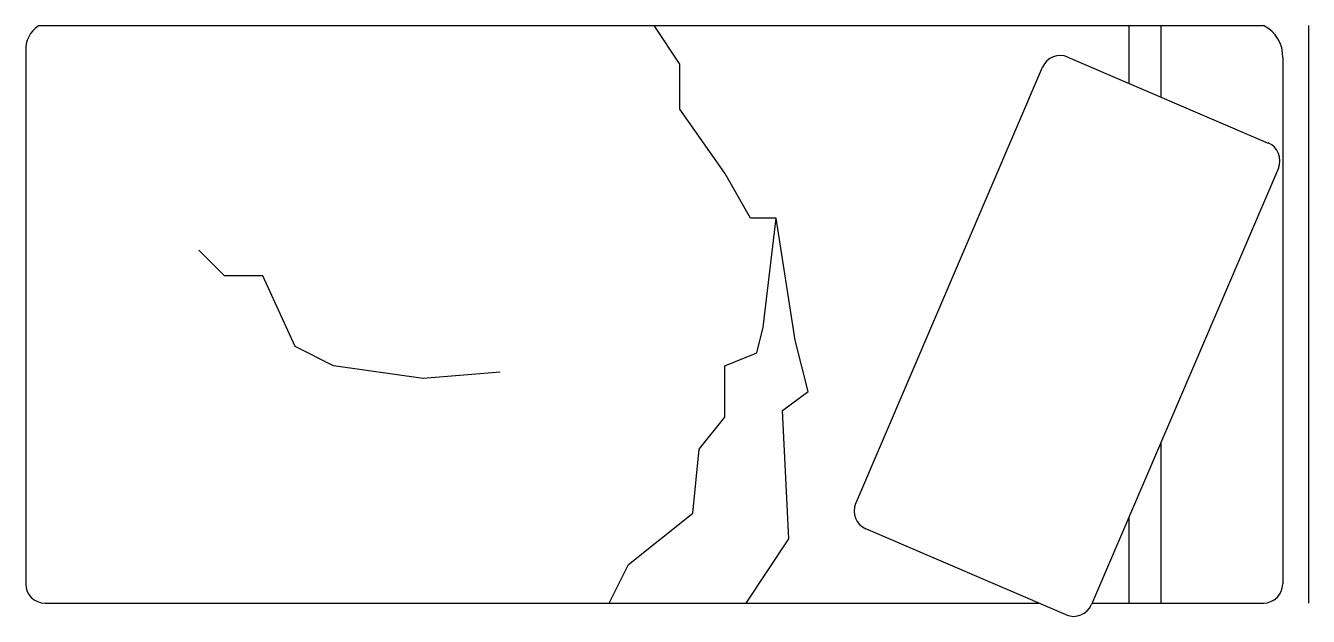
# Model space of a CAD drawing. Extents: x -200 to 0, y -92 to 0.
import ezdxf

# ---------------------------------------------------------------- set-up
doc = ezdxf.new("R2010")
doc.units = 0
doc.header["$LTSCALE"] = 50
doc.header["$MEASUREMENT"] = 0
doc.layers.get('0').update_dxf_attribs({"linetype": 'CONTINUOUS'})

msp = doc.modelspace()

# ---------------------------------------------------------------- linework, layer by layer
at = {"color": 0, "linetype": 'ByBlock'}
for p, q in [((0, 0), (0, -90)), ((-198, 0), (-7, 0)), ((-98, -6), (-102, 0)), ((-28, 0), (-28, -8.96)), ((-23, 0), (-23, -11.11)), ((-200, -4), (-200, -87)), ((-98, -13), (-98, -6)), ((-37.49, -4.89), (-6.24, -18.29)), ((-28, -5), (-28, -8.96)), ((-4, -5), (-4, -87)), ((-70.58, -74.49), (-41.43, -6.47)), ((-91, -23), (-98, -13)), ((-87, -30), (-91, -23)), ((-4.67, -22.23), (-33.82, -90.24)), ((-83, -30), (-87, -30)), ((-85, -47), (-83, -30)), ((-80, -49), (-83, -30)), ((-169, -39), (-173, -35)), ((-163, -39), (-169, -39)), ((-158, -50), (-163, -39)), ((-86, -51), (-85, -47)), ((-152, -53), (-158, -50)), ((-78, -57), (-80, -49)), ((-91, -53), (-86, -51)), ((-138, -55), (-152, -53)), ((-126, -54), (-138, -55)), ((-91, -61), (-91, -53)), ((-82, -60), (-78, -57)), ((-81, -80), (-82, -60)), ((-95, -66), (-91, -61)), ((-96, -76), (-95, -66)), ((-23, -65), (-23, -90)), ((-106, -84), (-96, -76)), ((-28, -76.67), (-28, -90)), ((-87.67, -90), (-81, -80)), ((-37.76, -91.82), (-69.01, -78.42)), ((-109, -90), (-106, -84)), ((-197, -90), (-42, -90)), ((-33.71, -90), (-7, -90))]:
    msp.add_line(p, q, dxfattribs=at)
for centre, radius, start, end in [((-195.44, -3.78), 4.56, 124.075, 182.7949), ((-9.27, -4.76), 5.28, 357.4198, 64.5078), ((-38.68, -7.65), 3, 66.8014, 156.8014), ((-7.43, -21.04), 3, 336.8014, 66.8014), ((-67.83, -75.67), 3, 156.8014, 246.8014), ((-197, -87), 3, 180, 270), ((-7, -87), 3, 270, 0), ((-36.58, -89.06), 3, 246.8014, 336.8014)]:
    msp.add_arc(centre, radius, start, end, dxfattribs=at)

doc.saveas('drawing.dxf')
